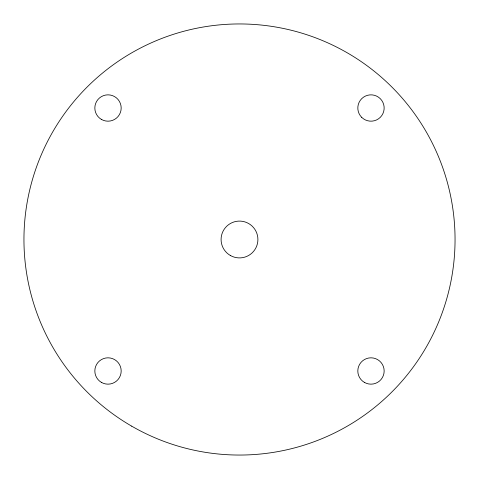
<?xml version="1.0" encoding="UTF-8"?>
<svg xmlns="http://www.w3.org/2000/svg" width="479" height="479" viewBox="0 0 479 479"><rect width="100%" height="100%" fill="white"/><g stroke="black" fill="none" stroke-linecap="round" stroke-linejoin="round"><path stroke-width="0.72" d="M361.675 117.325A13.172 13.172 0 0 0 383.709 111.421A13.172 13.172 0 0 0 367.579 95.291A13.172 13.172 0 0 0 361.675 117.325M101.428 119.421A13.172 13.172 0 0 0 121.181 108.014A13.172 13.172 0 0 0 101.428 96.602A13.172 13.172 0 0 0 101.428 119.421M230.297 255.445A18.406 18.406 0 0 0 257.906 239.5A18.406 18.406 0 0 0 230.297 223.555A18.406 18.406 0 0 0 230.297 255.445M101.428 382.398A13.172 13.172 0 0 0 121.181 370.986A13.172 13.172 0 0 0 101.428 359.579A13.172 13.172 0 0 0 101.428 382.398M364.405 382.398A13.172 13.172 0 0 0 384.158 370.986A13.172 13.172 0 0 0 364.405 359.579A13.172 13.172 0 0 0 364.405 382.398M131.725 426.172A215.55 215.55 0 0 0 455.05 239.5A215.55 215.55 0 0 0 131.725 52.828A215.55 215.55 0 0 0 131.725 426.172"/></g></svg>
